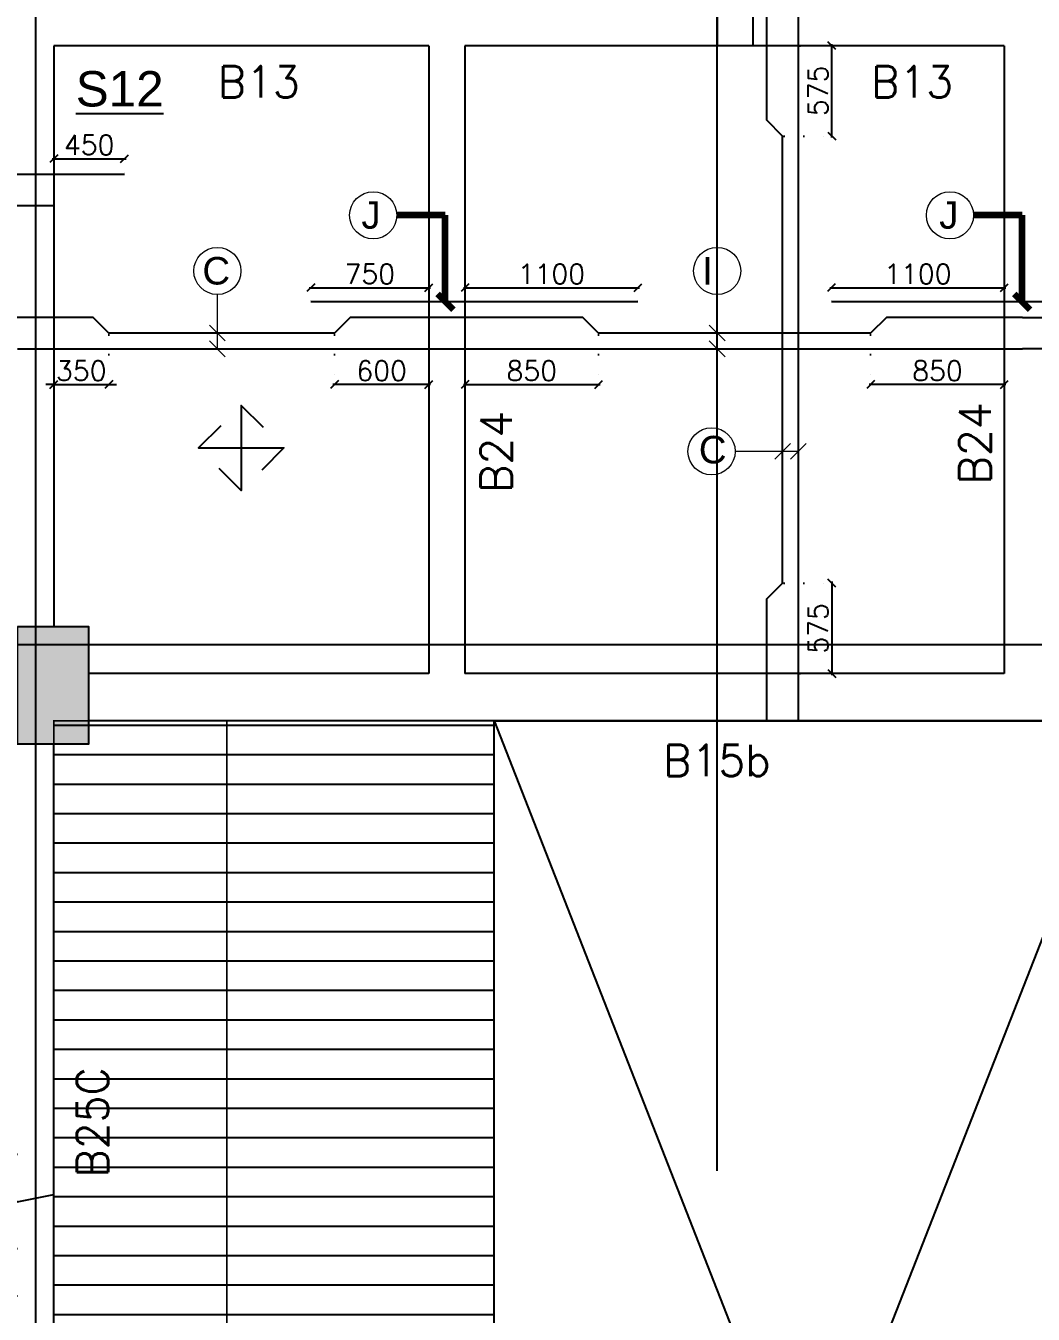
# Model space of a CAD drawing. Header units: millimetres. Extents: x 1772430 to 1864909, y -1443517 to -1381610.
# Drawn here: x 1804198 to 1810605, y -1411686 to -1403488 of the extents above; entities that cross this region are included whole.
import ezdxf

# ---------------------------------------------------------------- set-up
doc = ezdxf.new("R2010")
doc.units = ezdxf.units.MM
doc.header["$LTSCALE"] = 100
doc.header["$MEASUREMENT"] = 0
doc.header["$PDMODE"] = 98
for name, pattern in [('1', [0]), ('ACAD_ISO02W100', [15, 12, -3]), ('CENTER2', [28.575, 19.05, -3.175, 3.175, -3.175]), ('CONTINOUS', [0]), ('DASHED', [0.75, 0.5, -0.25]), ('DOT', [0.25, 0, -0.25]), ('HIDDEN', [0.375, 0.25, -0.125])]:
    doc.linetypes.add(name, pattern=pattern)
for name, color, linetype in [('BEAM NO', 7, '1'), ('BEAM-230X450', 31, 'Continuous'), ('BEAM-230X600', 150, 'Continuous'), ('BEAM-300X600', 4, 'Continuous'), ('DIM', 191, 'Continuous'), ('Roof', 7, 'Continuous'), ('s-steel', 1, 'Continuous'), ('S-STRU. CUTOUT', 3, 'Continuous'), ('SLAB NO.', 4, 'Continuous'), ('Stair', 7, 'Continuous'), ('STEEL', 1, 'Continuous'), ('STR.COLUMN', 1, 'Continuous')]:
    doc.layers.add(name, color=color, linetype=linetype)
for name, color, linetype, lineweight in [('CENTER_LINE', 8, 'CENTER2', 25), ('GRID', 252, 'ACAD_ISO02W100', 9), ('LEADER', 191, 'Continuous', 15), ('S-B5-230X600', 120, 'HIDDEN', 25), ('SLAB STEEL MARK', 133, 'Continuous', 30)]:
    doc.layers.add(name, color=color, linetype=linetype, lineweight=lineweight)
doc.styles.add('1-100', font='arial.ttf', dxfattribs={"height": 120})
doc.styles.add('DEEPAK', font='arial.ttf')
doc.styles.add('ROMANS', font='romans.shx')
doc.styles.add('RS', font='romans.shx', dxfattribs={"width": 0.9})
doc.styles.get("Standard").update_dxf_attribs({"font": 'arial.ttf'})
doc.styles.add('style1', font='arial.ttf')
doc.dimstyles.new('DIM 1-100 1', dxfattribs={"dimtxt": 200, "dimasz": 100, "dimexe": 50, "dimexo": 50, "dimgap": 50, "dimtad": 1, "dimdec": 1, "dimrnd": 5, "dimzin": 0, "dimdsep": 46, "dimtxsty": 'Standard', "dimblk": 'ARCHTICK', "dimcen": 100, "dimdle": 100, "dimclrd": 256, "dimclre": 256, "dimclrt": 256, "dimadec": 0, "dimazin": 0, "dimtfac": 1, "dimtdec": 1, "dimtix": 1, "dimtofl": 0, "dimtmove": 1, "dimatfit": 3, "dimldrblk": 'OPEN90', "dimfxl": 1, "dimtolj": 1, "dimtzin": 0, "dimlwd": -1, "dimlwe": -1, "dimarcsym": 0})
doc.dimstyles.new('KRUNAL-MM', dxfattribs={"dimtxt": 50, "dimasz": 35, "dimexe": 25, "dimexo": 0, "dimgap": 15, "dimtad": 1, "dimdec": 0, "dimzin": 0, "dimdsep": 46, "dimtxsty": 'RS', "dimblk": 'OBLIQUE', "dimcen": 0, "dimdle": 25, "dimclrd": 256, "dimclre": 256, "dimclrt": 7, "dimadec": 0, "dimazin": 0, "dimtfac": 1, "dimtdec": 0, "dimtix": 1, "dimtmove": 0, "dimatfit": 2, "dimfxl": 1, "dimtolj": 1, "dimtzin": 0, "dimlwd": -1, "dimlwe": -1, "dimarcsym": 0})
doc.dimstyles.new('pag', dxfattribs={"dimtxt": 180, "dimasz": 150, "dimexe": 100, "dimexo": 0, "dimgap": 50, "dimtad": 1, "dimdec": 0, "dimzin": 0, "dimdsep": 46, "dimtxsty": 'ROMANS', "dimblk": 'OBLIQUE', "dimcen": 0, "dimdle": 100, "dimclrd": 256, "dimclre": 256, "dimclrt": 256, "dimadec": 0, "dimazin": 0, "dimtfac": 1, "dimtdec": 0, "dimtmove": 2, "dimatfit": 3, "dimfxl": 1, "dimtolj": 1, "dimtzin": 0, "dimlwd": -1, "dimlwe": -1, "dimarcsym": 0})

# ---------------------------------------------------------------- blocks, each defined once
blk = doc.blocks.new('Roof')
at = {"layer": 'Roof'}
h = blk.add_hatch(dxfattribs=at)
h.set_pattern_fill('ANSI31', color=8, scale=1500, angle=135)
h.paths.add_polyline_path([(1805476.1, -1419510.6), (1804376.1, -1419510.6), (1804376.1, -1412025.2), (1805476.1, -1412025.2)])
h = blk.add_hatch(dxfattribs=at)
h.set_pattern_fill('ANSI31', color=8, scale=1500, angle=135)
h.paths.add_polyline_path([(1805476.1, -1412025.6), (1805476.1, -1419510.6), (1807175.9, -1422310.2), (1807176.1, -1412025.6)])
at = {"layer": 'Roof', "color": 6, "const_width": 10}
for points in [[(1805476.1, -1419510.6), (1804376.1, -1419510.6), (1804376.1, -1412025.2), (1805476.1, -1412025.2)], [(1805476.1, -1412025.6), (1805476.1, -1419510.6), (1807175.9, -1422310.2), (1807176.1, -1412025.6)]]:
    blk.add_lwpolyline(points, close=True, dxfattribs=at)
blk = doc.blocks.new('FIRST FLOOR COLUMNS')
at = {"layer": 'CENTER_LINE', "ltscale": 50}
for p, q in [((20445, -42203.1), (20445, 11430.1)), ((24778.9, -15138.3), (24778.9, 11405.1)), ((68022.3, -11790), (-4699.2, -11790))]:
    blk.add_line(p, q, dxfattribs=at)
blk = doc.blocks.new('_ArchTick')
at = {"color": 0, "linetype": 'ByBlock', "const_width": 0.15}
blk.add_lwpolyline([(-0.5, -0.5), (0.5, 0.5)], dxfattribs=at)
blk = doc.blocks.new('_Open90')
at = {"color": 0, "linetype": 'ByBlock', "lineweight": -2}
for p, q in [((-0.5, 0.5), (0, 0)), ((0, 0), (-1, 0)), ((0, 0), (-0.5, -0.5))]:
    blk.add_line(p, q, dxfattribs=at)
blk = doc.blocks.new('COL')
at = {"layer": 'STR.COLUMN', "transparency": 33554687}
h = blk.add_hatch(color=256, dxfattribs=at)
h.dxf.hatch_style = 1
h.paths.add_polyline_path([(1804146.1, -1412173.8), (1804596.1, -1412173.8), (1804596.1, -1411423.8), (1804146.1, -1411423.8)])
at = {"layer": 'STR.COLUMN', "color": 5}
blk.add_lwpolyline([(1804146.1, -1411423.8), (1804596.1, -1411423.8), (1804596.1, -1412173.8), (1804146.1, -1412173.8), (1804146.1, -1411423.8)], dxfattribs=at)
blk = doc.blocks.new('_Oblique')
at = {"color": 0, "linetype": 'ByBlock', "lineweight": -2}
blk.add_line((-0.5, -0.5), (0.5, 0.5), dxfattribs=at)
blk = doc.blocks.new('*D89')
at = {"layer": 'Defpoints', "color": 0, "transparency": 16777216}
for p in [(1804826.1, -1404333.7), (1804376.1, -1404433.2), (1804826.1, -1404433.2)]:
    blk.add_point(p, dxfattribs=at)
at = {"layer": 'DIM', "color": 191, "ltscale": 5, "transparency": 16777216}
blk.add_line((1804366.1, -1404333.7), (1804836.1, -1404333.7), dxfattribs=at)
at = {"layer": 'DIM', "color": 191, "linetype": 'DOT', "ltscale": 5, "transparency": 16777216}
for p, q in [((1804376.1, -1404423.2), (1804376.1, -1404323.7)), ((1804826.1, -1404423.2), (1804826.1, -1404323.7))]:
    blk.add_line(p, q, dxfattribs=at)
at = {"layer": 'DIM', "color": 191, "linetype": 'ByBlock', "transparency": 16777216, "xscale": 50, "yscale": 50, "zscale": 50, "rotation": 180}
blk.add_blockref('_Oblique', (1804376.1, -1404333.7), dxfattribs=at)
at = {"layer": 'DIM', "color": 191, "linetype": 'ByBlock', "transparency": 16777216, "xscale": 50, "yscale": 50, "zscale": 50}
blk.add_blockref('_Oblique', (1804826.1, -1404333.7), dxfattribs=at)
at = {"layer": 'DIM', "color": 7, "transparency": 16777216, "insert": (1804601.1, -1404246.2), "char_height": 125, "attachment_point": 5, "style": 'ROMANS'}
blk.add_mtext('\\A1;450', dxfattribs=at)
blk = doc.blocks.new('*D125')
at = {"layer": 'Defpoints', "color": 0, "transparency": 16777216}
for p in [(1807841.1, -1405443.5), (1806991.1, -1405543.5), (1807841.1, -1405770.9)]:
    blk.add_point(p, dxfattribs=at)
at = {"layer": 'DIM', "color": 191, "linetype": 'DOT', "ltscale": 5, "transparency": 16777216}
for p, q in [((1807841.1, -1405453.5), (1807841.1, -1405780.9)), ((1806991.1, -1405553.5), (1806991.1, -1405780.9))]:
    blk.add_line(p, q, dxfattribs=at)
at = {"layer": 'DIM', "color": 191, "ltscale": 5, "transparency": 16777216}
blk.add_line((1806981.1, -1405770.9), (1807851.1, -1405770.9), dxfattribs=at)
at = {"layer": 'DIM', "color": 191, "linetype": 'ByBlock', "transparency": 16777216, "xscale": 50, "yscale": 50, "zscale": 50, "rotation": 180}
blk.add_blockref('_Oblique', (1806991.1, -1405770.9), dxfattribs=at)
at = {"layer": 'DIM', "color": 191, "linetype": 'ByBlock', "transparency": 16777216, "xscale": 50, "yscale": 50, "zscale": 50}
blk.add_blockref('_Oblique', (1807841.1, -1405770.9), dxfattribs=at)
at = {"layer": 'DIM', "color": 7, "transparency": 16777216, "insert": (1807416.1, -1405683.4), "char_height": 125, "attachment_point": 5, "style": 'ROMANS'}
blk.add_mtext('\\A1;850', dxfattribs=at)
blk = doc.blocks.new('*D126')
at = {"layer": 'Defpoints', "color": 0, "transparency": 16777216}
for p in [(1809571.1, -1405443.5), (1810421.1, -1405543.5), (1809571.1, -1405770.8)]:
    blk.add_point(p, dxfattribs=at)
at = {"layer": 'DIM', "color": 191, "linetype": 'DOT', "ltscale": 5, "transparency": 16777216}
for p, q in [((1809571.1, -1405453.5), (1809571.1, -1405780.8)), ((1810421.1, -1405553.5), (1810421.1, -1405780.8))]:
    blk.add_line(p, q, dxfattribs=at)
at = {"layer": 'DIM', "color": 191, "ltscale": 5, "transparency": 16777216}
blk.add_line((1810431.1, -1405770.8), (1809561.1, -1405770.8), dxfattribs=at)
at = {"layer": 'DIM', "color": 191, "linetype": 'ByBlock', "transparency": 16777216, "xscale": 50, "yscale": 50, "zscale": 50, "rotation": 180}
blk.add_blockref('_Oblique', (1809571.1, -1405770.8), dxfattribs=at)
at = {"layer": 'DIM', "color": 191, "linetype": 'ByBlock', "transparency": 16777216, "xscale": 50, "yscale": 50, "zscale": 50}
blk.add_blockref('_Oblique', (1810421.1, -1405770.8), dxfattribs=at)
at = {"layer": 'DIM', "color": 7, "transparency": 16777216, "insert": (1809996.1, -1405683.3), "char_height": 125, "attachment_point": 5, "style": 'ROMANS'}
blk.add_mtext('\\A1;850', dxfattribs=at)
blk = doc.blocks.new('*D129')
at = {"layer": 'Defpoints', "color": 0, "transparency": 16777216}
for p in [(1810421.1, -1405154.4), (1809321.1, -1405243.5), (1810421.1, -1405243.5)]:
    blk.add_point(p, dxfattribs=at)
at = {"layer": 'DIM', "color": 191, "ltscale": 5, "transparency": 16777216}
blk.add_line((1809311.1, -1405154.4), (1810431.1, -1405154.4), dxfattribs=at)
at = {"layer": 'DIM', "color": 191, "linetype": 'DOT', "ltscale": 5, "transparency": 16777216}
for p, q in [((1809321.1, -1405233.5), (1809321.1, -1405144.4)), ((1810421.1, -1405233.5), (1810421.1, -1405144.4))]:
    blk.add_line(p, q, dxfattribs=at)
at = {"layer": 'DIM', "color": 191, "linetype": 'ByBlock', "transparency": 16777216, "xscale": 50, "yscale": 50, "zscale": 50, "rotation": 180}
blk.add_blockref('_Oblique', (1809321.1, -1405154.4), dxfattribs=at)
at = {"layer": 'DIM', "color": 191, "linetype": 'ByBlock', "transparency": 16777216, "xscale": 50, "yscale": 50, "zscale": 50}
blk.add_blockref('_Oblique', (1810421.1, -1405154.4), dxfattribs=at)
at = {"layer": 'DIM', "color": 7, "transparency": 16777216, "insert": (1809871.1, -1405066.9), "char_height": 125, "attachment_point": 5, "style": 'ROMANS'}
blk.add_mtext('\\A1;1100', dxfattribs=at)
blk = doc.blocks.new('*D131')
at = {"layer": 'Defpoints', "color": 0, "transparency": 16777216}
for p in [(1804726.1, -1405443.5), (1804376.1, -1405543.5), (1804726.1, -1405770.9)]:
    blk.add_point(p, dxfattribs=at)
at = {"layer": 'DIM', "color": 191, "linetype": 'DOT', "ltscale": 5, "transparency": 16777216}
for p, q in [((1804726.1, -1405453.5), (1804726.1, -1405780.9)), ((1804376.1, -1405553.5), (1804376.1, -1405780.9))]:
    blk.add_line(p, q, dxfattribs=at)
at = {"layer": 'DIM', "color": 191, "ltscale": 5, "transparency": 16777216}
for p, q in [((1804376.1, -1405770.9), (1804326.1, -1405770.9)), ((1804366.1, -1405770.9), (1804736.1, -1405770.9)), ((1804726.1, -1405770.9), (1804776.1, -1405770.9))]:
    blk.add_line(p, q, dxfattribs=at)
at = {"layer": 'DIM', "color": 191, "linetype": 'ByBlock', "transparency": 16777216, "xscale": 50, "yscale": 50, "zscale": 50}
blk.add_blockref('_Oblique', (1804376.1, -1405770.9), dxfattribs=at)
at = {"layer": 'DIM', "color": 191, "linetype": 'ByBlock', "transparency": 16777216, "xscale": 50, "yscale": 50, "zscale": 50, "rotation": 180}
blk.add_blockref('_Oblique', (1804726.1, -1405770.9), dxfattribs=at)
at = {"layer": 'DIM', "color": 7, "transparency": 16777216, "insert": (1804551.1, -1405683.4), "char_height": 125, "attachment_point": 5, "style": 'ROMANS'}
blk.add_mtext('\\A1;350', dxfattribs=at)
blk = doc.blocks.new('*D132')
at = {"layer": 'Defpoints', "color": 0, "transparency": 16777216}
for p in [(1806161.1, -1405443.5), (1806761.1, -1405543.5), (1806161.1, -1405770.8)]:
    blk.add_point(p, dxfattribs=at)
at = {"layer": 'DIM', "color": 191, "linetype": 'DOT', "ltscale": 5, "transparency": 16777216}
for p, q in [((1806161.1, -1405453.5), (1806161.1, -1405780.8)), ((1806761.1, -1405553.5), (1806761.1, -1405780.8))]:
    blk.add_line(p, q, dxfattribs=at)
at = {"layer": 'DIM', "color": 191, "ltscale": 5, "transparency": 16777216}
blk.add_line((1806771.1, -1405770.8), (1806151.1, -1405770.8), dxfattribs=at)
at = {"layer": 'DIM', "color": 191, "linetype": 'ByBlock', "transparency": 16777216, "xscale": 50, "yscale": 50, "zscale": 50, "rotation": 180}
blk.add_blockref('_Oblique', (1806161.1, -1405770.8), dxfattribs=at)
at = {"layer": 'DIM', "color": 191, "linetype": 'ByBlock', "transparency": 16777216, "xscale": 50, "yscale": 50, "zscale": 50}
blk.add_blockref('_Oblique', (1806761.1, -1405770.8), dxfattribs=at)
at = {"layer": 'DIM', "color": 7, "transparency": 16777216, "insert": (1806461.1, -1405683.3), "char_height": 125, "attachment_point": 5, "style": 'ROMANS'}
blk.add_mtext('\\A1;600', dxfattribs=at)
blk = doc.blocks.new('*D133')
at = {"layer": 'Defpoints', "color": 0, "transparency": 16777216}
for p in [(1806761.1, -1405154.4), (1806011.3, -1405243.5), (1806761.1, -1405243.5)]:
    blk.add_point(p, dxfattribs=at)
at = {"layer": 'DIM', "color": 191, "ltscale": 5, "transparency": 16777216}
blk.add_line((1806001.3, -1405154.4), (1806771.1, -1405154.4), dxfattribs=at)
at = {"layer": 'DIM', "color": 191, "linetype": 'DOT', "ltscale": 5, "transparency": 16777216}
for p, q in [((1806011.3, -1405233.5), (1806011.3, -1405144.4)), ((1806761.1, -1405233.5), (1806761.1, -1405144.4))]:
    blk.add_line(p, q, dxfattribs=at)
at = {"layer": 'DIM', "color": 191, "linetype": 'ByBlock', "transparency": 16777216, "xscale": 50, "yscale": 50, "zscale": 50, "rotation": 180}
blk.add_blockref('_Oblique', (1806011.3, -1405154.4), dxfattribs=at)
at = {"layer": 'DIM', "color": 191, "linetype": 'ByBlock', "transparency": 16777216, "xscale": 50, "yscale": 50, "zscale": 50}
blk.add_blockref('_Oblique', (1806761.1, -1405154.4), dxfattribs=at)
at = {"layer": 'DIM', "color": 7, "transparency": 16777216, "insert": (1806386.2, -1405066.9), "char_height": 125, "attachment_point": 5, "style": 'ROMANS'}
blk.add_mtext('\\A1;750', dxfattribs=at)
blk = doc.blocks.new('*D134')
at = {"layer": 'Defpoints', "color": 0, "transparency": 16777216}
for p in [(1808091.1, -1405154.4), (1806991.1, -1405243.5), (1808091.1, -1405243.5)]:
    blk.add_point(p, dxfattribs=at)
at = {"layer": 'DIM', "color": 191, "ltscale": 5, "transparency": 16777216}
blk.add_line((1806981.1, -1405154.4), (1808101.1, -1405154.4), dxfattribs=at)
at = {"layer": 'DIM', "color": 191, "linetype": 'DOT', "ltscale": 5, "transparency": 16777216}
for p, q in [((1806991.1, -1405233.5), (1806991.1, -1405144.4)), ((1808091.1, -1405233.5), (1808091.1, -1405144.4))]:
    blk.add_line(p, q, dxfattribs=at)
at = {"layer": 'DIM', "color": 191, "linetype": 'ByBlock', "transparency": 16777216, "xscale": 50, "yscale": 50, "zscale": 50, "rotation": 180}
blk.add_blockref('_Oblique', (1806991.1, -1405154.4), dxfattribs=at)
at = {"layer": 'DIM', "color": 191, "linetype": 'ByBlock', "transparency": 16777216, "xscale": 50, "yscale": 50, "zscale": 50}
blk.add_blockref('_Oblique', (1808091.1, -1405154.4), dxfattribs=at)
at = {"layer": 'DIM', "color": 7, "transparency": 16777216, "insert": (1807541.1, -1405066.9), "char_height": 125, "attachment_point": 5, "style": 'ROMANS'}
blk.add_mtext('\\A1;1100', dxfattribs=at)
blk = doc.blocks.new('*D135')
at = {"layer": 'Defpoints', "color": 0, "transparency": 16777216}
for p in [(1809111.2, -1403614.7), (1809324.4, -1403614.7), (1809011.5, -1404189.7)]:
    blk.add_point(p, dxfattribs=at)
at = {"layer": 'DIM', "color": 191, "linetype": 'DOT', "ltscale": 5, "transparency": 16777216}
for p, q in [((1809121.2, -1403614.7), (1809334.4, -1403614.7)), ((1809021.5, -1404189.7), (1809334.4, -1404189.7))]:
    blk.add_line(p, q, dxfattribs=at)
at = {"layer": 'DIM', "color": 191, "ltscale": 5, "transparency": 16777216}
blk.add_line((1809324.4, -1404199.7), (1809324.4, -1403604.7), dxfattribs=at)
at = {"layer": 'DIM', "color": 191, "linetype": 'ByBlock', "transparency": 16777216, "xscale": 50, "yscale": 50, "zscale": 50}
for p, rotation in [((1809324.4, -1403614.7), 90), ((1809324.4, -1404189.7), 270)]:
    blk.add_blockref('_Oblique', p, dxfattribs=dict(at, rotation=rotation))
at = {"layer": 'DIM', "color": 7, "transparency": 16777216, "insert": (1809236.9, -1403902.2), "char_height": 125, "attachment_point": 5, "rotation": 90, "style": 'ROMANS'}
blk.add_mtext('\\A1;575', dxfattribs=at)
blk = doc.blocks.new('*D136')
at = {"layer": 'Defpoints', "color": 0, "transparency": 16777216}
for p in [(1809011.4, -1407034.7), (1809111.4, -1407609.7), (1809324.6, -1407609.7)]:
    blk.add_point(p, dxfattribs=at)
at = {"layer": 'DIM', "color": 191, "linetype": 'DOT', "ltscale": 5, "transparency": 16777216}
for p, q in [((1809021.4, -1407034.7), (1809334.6, -1407034.7)), ((1809121.4, -1407609.7), (1809334.6, -1407609.7))]:
    blk.add_line(p, q, dxfattribs=at)
at = {"layer": 'DIM', "color": 191, "ltscale": 5, "transparency": 16777216}
blk.add_line((1809324.6, -1407024.7), (1809324.6, -1407619.7), dxfattribs=at)
at = {"layer": 'DIM', "color": 191, "linetype": 'ByBlock', "transparency": 16777216, "xscale": 50, "yscale": 50, "zscale": 50}
for p, rotation in [((1809324.6, -1407034.7), 90), ((1809324.6, -1407609.7), 270)]:
    blk.add_blockref('_Oblique', p, dxfattribs=dict(at, rotation=rotation))
at = {"layer": 'DIM', "color": 7, "transparency": 16777216, "insert": (1809237.1, -1407322.2), "char_height": 125, "attachment_point": 5, "rotation": 90, "style": 'ROMANS'}
blk.add_mtext('\\A1;575', dxfattribs=at)
blk = doc.blocks.new('*U41')
at = {"layer": 'STEEL'}
for points in [[(707738.1, 27916.3), (707888.1, 27766.3), (707888.1, 28344.3), (708038.1, 28194.3)], [(707749.1, 28205.3), (707599.1, 28055.3), (708177.1, 28055.3), (708027.1, 27905.3)]]:
    blk.add_lwpolyline(points, dxfattribs=at)
blk = doc.blocks.new('G$C1250C493')
at = {"layer": 'Stair', "color": 251, "linetype": 'DASHED', "ltscale": 0.5}
for p, q in [((-3300, -2885.1), (-1800, -2885.1)), ((-3300, -3185.1), (-1800, -3185.1)), ((0, -3360.3), (-1500, -3360.3)), ((-3300, -3485.1), (-1800, -3485.1)), ((0, -3660.3), (-1500, -3660.3)), ((-3300, -3785.1), (-1800, -3785.1)), ((-3300, -4085.1), (-1800, -4085.1)), ((-3300, -4385.1), (-1800, -4385.1)), ((-3300, -4685.1), (-1800, -4685.1)), ((-3300, -4985.1), (-1800, -4985.1)), ((-3300, -5285.1), (-1800, -5285.1)), ((-3300, -5585.1), (-1800, -5585.1)), ((-3300, -5885.1), (-1800, -5885.1))]:
    blk.add_line(p, q, dxfattribs=at)
at = {"layer": 'Stair', "color": 251}
for p, q in [((0, -3960.3), (-1500, -3960.3)), ((0, -4260.3), (-1500, -4260.3)), ((0, -4560.3), (-1500, -4560.3)), ((0, -4860.3), (-1500, -4860.3)), ((0, -5160.3), (-1500, -5160.3)), ((0, -5460.3), (-1500, -5460.3)), ((0, -5760.3), (-1500, -5760.3)), ((0, -6060.3), (-1500, -6060.3)), ((0, -6360.3), (-1500, -6360.3))]:
    blk.add_line(p, q, dxfattribs=at)
at = {"layer": 'Stair', "color": 251, "linetype": 'DASHED', "ltscale": 200}
for points in [[(-1800, -2885.1), (-1800, -6360.3), (-1500, -6360.3), (-1500, -2885.1)], [(-1750, -2935.1), (-1750, -6310.3), (-1550, -6310.3), (-1550, -2935.1)]]:
    blk.add_lwpolyline(points, close=True, dxfattribs=at)
at = {"layer": 'Stair', "color": 251}
blk.add_lwpolyline([(-1730.6, -4006.4), (-799, -3820.1), (-828.4, -3673.1), (-671.6, -3947.6), (-701, -3800.5), (230.6, -3614.2)], dxfattribs=at)
at = {"layer": 'Stair', "color": 251, "insert": (-927, -6422.7), "char_height": 200, "width": 404.635, "attachment_point": 1, "style": '1-100'}
blk.add_mtext('UP', dxfattribs=at)
at = {"layer": 'Stair', "color": 251}
for points, override in [([(-750, -3660.3), (-750, -2135.1), (-2550, -2135.1), (-2550, -5885.1)], {"dimasz": 300}), ([(-750, -3960.3), (-750, -6360.3)], {"dimasz": 300, "dimldrblk": 'Open90'})]:
    blk.add_leader(points, dimstyle='DIM 1-100 1', override=override, dxfattribs=at)

msp = doc.modelspace()

# ---------------------------------------------------------------- linework, layer by layer
at = {"layer": 'BEAM-230X450', "linetype": 'HIDDEN', "ltscale": 750}
for p, q in [((1806761.1, -1403614.7), (1804376.1, -1403614.7)), ((1806761.1, -1403614.7), (1806761.1, -1407609.7)), ((1806991.1, -1403614.7), (1806991.1, -1407609.7)), ((1810421.1, -1403614.7), (1806991.1, -1403614.7)), ((1810421.1, -1403614.7), (1810421.1, -1407609.7))]:
    msp.add_line(p, q, dxfattribs=at)
at = {"layer": 'BEAM-230X600', "linetype": 'HIDDEN', "ltscale": 750}
for p, q in [((1808591.1, -1400905.1), (1808595, -1403614.7)), ((1808821.1, -1400905.1), (1808821.1, -1403614.7)), ((1804376.1, -1403614.7), (1804376.1, -1407309.7))]:
    msp.add_line(p, q, dxfattribs=at)
at = {"layer": 'BEAM-230X600', "linetype": 'CONTINOUS', "ltscale": 750}
msp.add_line((1804376.1, -1412754.7), (1804376.1, -1408059.7), dxfattribs=at)
at = {"layer": 'BEAM-300X600', "linetype": 'HIDDEN', "ltscale": 750}
for p, q in [((1806761.1, -1407609.7), (1804596.1, -1407609.7)), ((1810421.1, -1407609.7), (1806991.1, -1407609.7))]:
    msp.add_line(p, q, dxfattribs=at)
at = {"layer": 'BEAM-300X600', "linetype": 'CONTINOUS', "ltscale": 750}
msp.add_line((1813036.1, -1407909.7), (1804596.1, -1407909.7), dxfattribs=at)
at = {"layer": 'LEADER'}
for centre in [(1806407.5, -1404693.8), (1810075.2, -1404693.8), (1805416.8, -1405047.9), (1808595, -1405047.9), (1808559.4, -1406195.8, -0.1)]:
    msp.add_circle(centre, 150, dxfattribs=at)
at = {"layer": 's-steel'}
for points in [[(1808911.4, -1407909.7), (1808911.4, -1407134.7), (1809011.4, -1407034.7), (1809011.5, -1404189.7), (1808911.2, -1404089.7), (1808911.3, -1402934.7)], [(1809111.4, -1407909.7), (1809111.4, -1403384.7)], [(1801336.1, -1404433.2), (1802051.3, -1404433.2), (1802151.3, -1404533.2), (1803696.5, -1404533.2), (1803796.5, -1404433.2), (1804826.1, -1404433.2)], [(1804376.1, -1404633.2), (1801336.1, -1404633.2)], [(1808091.1, -1405243.5), (1806011.3, -1405243.5)], [(1811400.9, -1405243.5), (1809321.1, -1405243.5)], [(1806876.1, -1405343.5), (1806261.1, -1405343.5), (1806161.1, -1405443.5), (1804726.1, -1405443.5), (1804626.1, -1405343.5), (1803696.1, -1405343.5)], [(1810536.1, -1405343.5), (1809671.1, -1405343.5), (1809571.1, -1405443.5), (1807841.1, -1405443.5), (1807741.1, -1405343.5), (1806876.1, -1405343.5)], [(1810536.1, -1405343.5), (1811151.1, -1405343.5), (1811251.1, -1405443.5), (1812686.1, -1405443.5), (1812786.1, -1405343.5), (1813786.1, -1405343.5)], [(1804146.1, -1405543.5), (1806876.1, -1405543.5)], [(1806876.1, -1405543.5), (1810536.1, -1405543.5)], [(1813336.1, -1405543.5), (1810536.1, -1405543.5)]]:
    msp.add_lwpolyline(points, dxfattribs=at)
at = {"layer": 'S-STRU. CUTOUT', "ltscale": 750}
for p, q in [((1807176.1, -1418196.4), (1811205.8, -1407909.7)), ((1807176.1, -1407909.7), (1811205.8, -1418196.4))]:
    msp.add_line(p, q, dxfattribs=at)
msp.add_lwpolyline([(1811205.8, -1418196.4), (1807176.1, -1418196.4), (1807176.1, -1407909.7), (1811205.8, -1407909.7)], close=True, dxfattribs=at)

# ---------------------------------------------------------------- block references
at = {"color": 251}
msp.add_blockref('G$C1250C493', (1804146.1, -1407309.7), dxfattribs=at)
at = {"layer": 'GRID'}
msp.add_blockref('FIRST FLOOR COLUMNS', (1783816.1, -1395636.1), dxfattribs=at)
at = {"layer": 'Roof'}
msp.add_blockref('Roof', (0, 4114.1), dxfattribs=at)
at = {"layer": 'S-B5-230X600', "xscale": 0.9375000000000001, "yscale": 0.9375000000000001, "zscale": 0.9375000000000001, "rotation": 269.9999999999999}
msp.add_blockref('*U41', (1779266.7, -742529.1), dxfattribs=at)
at = {"layer": 'STR.COLUMN'}
msp.add_blockref('COL', (0, 4114.1), dxfattribs=at)

# ---------------------------------------------------------------- texts
at = {"layer": 'BEAM NO', "ltscale": 500, "style": 'ROMANS'}
for s, rotation, p in [('B13', 359.99997, (1805418.1, -1403944.6, 0.3)), ('B13', 359.99997, (1809573, -1403944.6, 0.3)), ('B24', 89.99997, (1810334.5, -1406406.4, 0)), ('B24', 89.99997, (1807290.1, -1406460.2, 0)), ('B15b', 359.99997, (1808250.8, -1408262.3, 0)), ('B25C', 89.99997, (1804722.3, -1410817, 0))]:
    msp.add_text(s, height=200, rotation=rotation, dxfattribs=at).set_placement(p)
at = {"layer": 'SLAB NO.', "color": 42, "style": 'DEEPAK'}
msp.add_text('%%US12', height=225, dxfattribs=at).set_placement((1804515.8, -1404001.5))
at = {"layer": 'SLAB STEEL MARK', "style": 'style1'}
for s, p in [('J', (1806332.7, -1404779.2)), ('J', (1810007.2, -1404779.2)), ('C', (1805321.2, -1405134.3)), ('I', (1808499.4, -1405134.3)), ('C', (1808478.2, -1406272.4, -0.1))]:
    msp.add_text(s, height=175, dxfattribs=at).set_placement(p)

# ---------------------------------------------------------------- dimensions: what is measured, and where the dimension line sits
at = {"layer": 'DIM', "linetype": 'DOT', "ltscale": 5}
for base, p1, p2, angle, picture, middle in [((1809324.4, -1403614.7, -0.1), (1809011.5, -1404189.7, -0.1), (1809111.2, -1403614.7, -0.1), 90, '*D135', (1809324.4, -1403902.2, -0.1)), ((1809324.6, -1407609.7), (1809011.4, -1407034.7), (1809111.4, -1407609.7), 270, '*D136', (1809324.6, -1407322.2))]:
    dim = msp.add_linear_dim(base=base, p1=p1, p2=p2, angle=angle, dimstyle='pag', override={"dimtxt": 125, "dimasz": 50, "dimexe": 10, "dimexo": 10, "dimgap": 25, "dimtxsty": 'ROMANS', "dimdle": 10, "dimclrd": 191, "dimclre": 191, "dimclrt": 7, "dimtix": 1, "dimtmove": 1}, dxfattribs=at)
    dim.commit()
    dim.dimension.update_dxf_attribs({"geometry": picture, "text_midpoint": middle, "dimtype": 128})
for base, p1, p2, picture, middle in [((1804826.1, -1404333.7), (1804376.1, -1404433.2), (1804826.1, -1404433.2), '*D89', (1804601.1, -1404246.2)), ((1806761.1, -1405154.4), (1806011.3, -1405243.5), (1806761.1, -1405243.5), '*D133', (1806386.2, -1405066.9)), ((1808091.1, -1405154.4), (1806991.1, -1405243.5), (1808091.1, -1405243.5), '*D134', (1807541.1, -1405066.9)), ((1810421.1, -1405154.4), (1809321.1, -1405243.5), (1810421.1, -1405243.5), '*D129', (1809871.1, -1405066.9)), ((1804726.1, -1405770.9), (1804376.1, -1405543.5), (1804726.1, -1405443.5), '*D131', (1804551.1, -1405683.4)), ((1807841.1, -1405770.9), (1806991.1, -1405543.5), (1807841.1, -1405443.5), '*D125', (1807416.1, -1405683.4))]:
    dim = msp.add_linear_dim(base=base, p1=p1, p2=p2, dimstyle='pag', override={"dimtxt": 125, "dimasz": 50, "dimexe": 10, "dimexo": 10, "dimgap": 25, "dimtxsty": 'ROMANS', "dimdle": 10, "dimclrd": 191, "dimclre": 191, "dimclrt": 7, "dimtix": 1, "dimtmove": 1}, dxfattribs=at)
    dim.commit()
    dim.dimension.update_dxf_attribs({"geometry": picture, "text_midpoint": middle})
for base, p1, p2, picture, middle in [((1806161.1, -1405770.8), (1806761.1, -1405543.5), (1806161.1, -1405443.5), '*D132', (1806461.1, -1405683.3)), ((1809571.1, -1405770.8), (1810421.1, -1405543.5), (1809571.1, -1405443.5), '*D126', (1809996.1, -1405683.3))]:
    dim = msp.add_linear_dim(base=base, p1=p1, p2=p2, angle=180, dimstyle='pag', override={"dimtxt": 125, "dimasz": 50, "dimexe": 10, "dimexo": 10, "dimgap": 25, "dimtxsty": 'ROMANS', "dimdle": 10, "dimclrd": 191, "dimclre": 191, "dimclrt": 7, "dimtix": 1, "dimtmove": 1}, dxfattribs=at)
    dim.commit()
    dim.dimension.update_dxf_attribs({"geometry": picture, "text_midpoint": middle})

# ---------------------------------------------------------------- leaders
at = {"layer": 'LEADER'}
for points, override in [([(1806865.9, -1405243.5), (1806865.9, -1404693.8), (1806557.5, -1404693.8)], {"dimscale": 1, "dimtxt": 50, "dimasz": 100, "dimgap": 15, "dimtad": 0, "dimtxsty": 'RS', "dimclrd": 256, "dimldrblk": 'Oblique', "dimlwd": 65535}), ([(1810533.7, -1405243.5), (1810533.7, -1404693.8), (1810225.2, -1404693.8)], {"dimscale": 1, "dimtxt": 50, "dimasz": 100, "dimgap": 15, "dimtad": 0, "dimtxsty": 'RS', "dimclrd": 256, "dimldrblk": 'Oblique', "dimlwd": 65535}), ([(1805416.8, -1405543.5), (1805416.8, -1405197.9)], {"dimasz": 100, "dimtad": 0, "dimldrblk": 'Oblique', "dimfxl": 0.059055, "dimarcsym": 1}), ([(1805416.8, -1405443.5), (1805416.8, -1405197.9)], {"dimasz": 100, "dimtad": 0, "dimldrblk": 'Oblique', "dimfxl": 0.059055, "dimarcsym": 1}), ([(1808595, -1405543.5), (1808595, -1405197.9)], {"dimasz": 100, "dimtad": 0, "dimldrblk": 'Oblique', "dimfxl": 0.059055, "dimarcsym": 1}), ([(1808595, -1405443.5), (1808595, -1405197.9)], {"dimasz": 100, "dimtad": 0, "dimldrblk": 'Oblique', "dimfxl": 0.059055, "dimarcsym": 1}), ([(1809011.4, -1406195.8, -0.1), (1808709.4, -1406195.8, -0.1)], {"dimasz": 100, "dimtad": 0, "dimldrblk": 'Oblique', "dimfxl": 0.059055, "dimarcsym": 1}), ([(1809111.4, -1406195.8, -0.1), (1808709.4, -1406195.8, -0.1)], {"dimasz": 100, "dimtad": 0, "dimldrblk": 'Oblique', "dimfxl": 0.059055, "dimarcsym": 1})]:
    msp.add_leader(points, dimstyle='KRUNAL-MM', override=override, dxfattribs=at)

doc.saveas('drawing.dxf')
